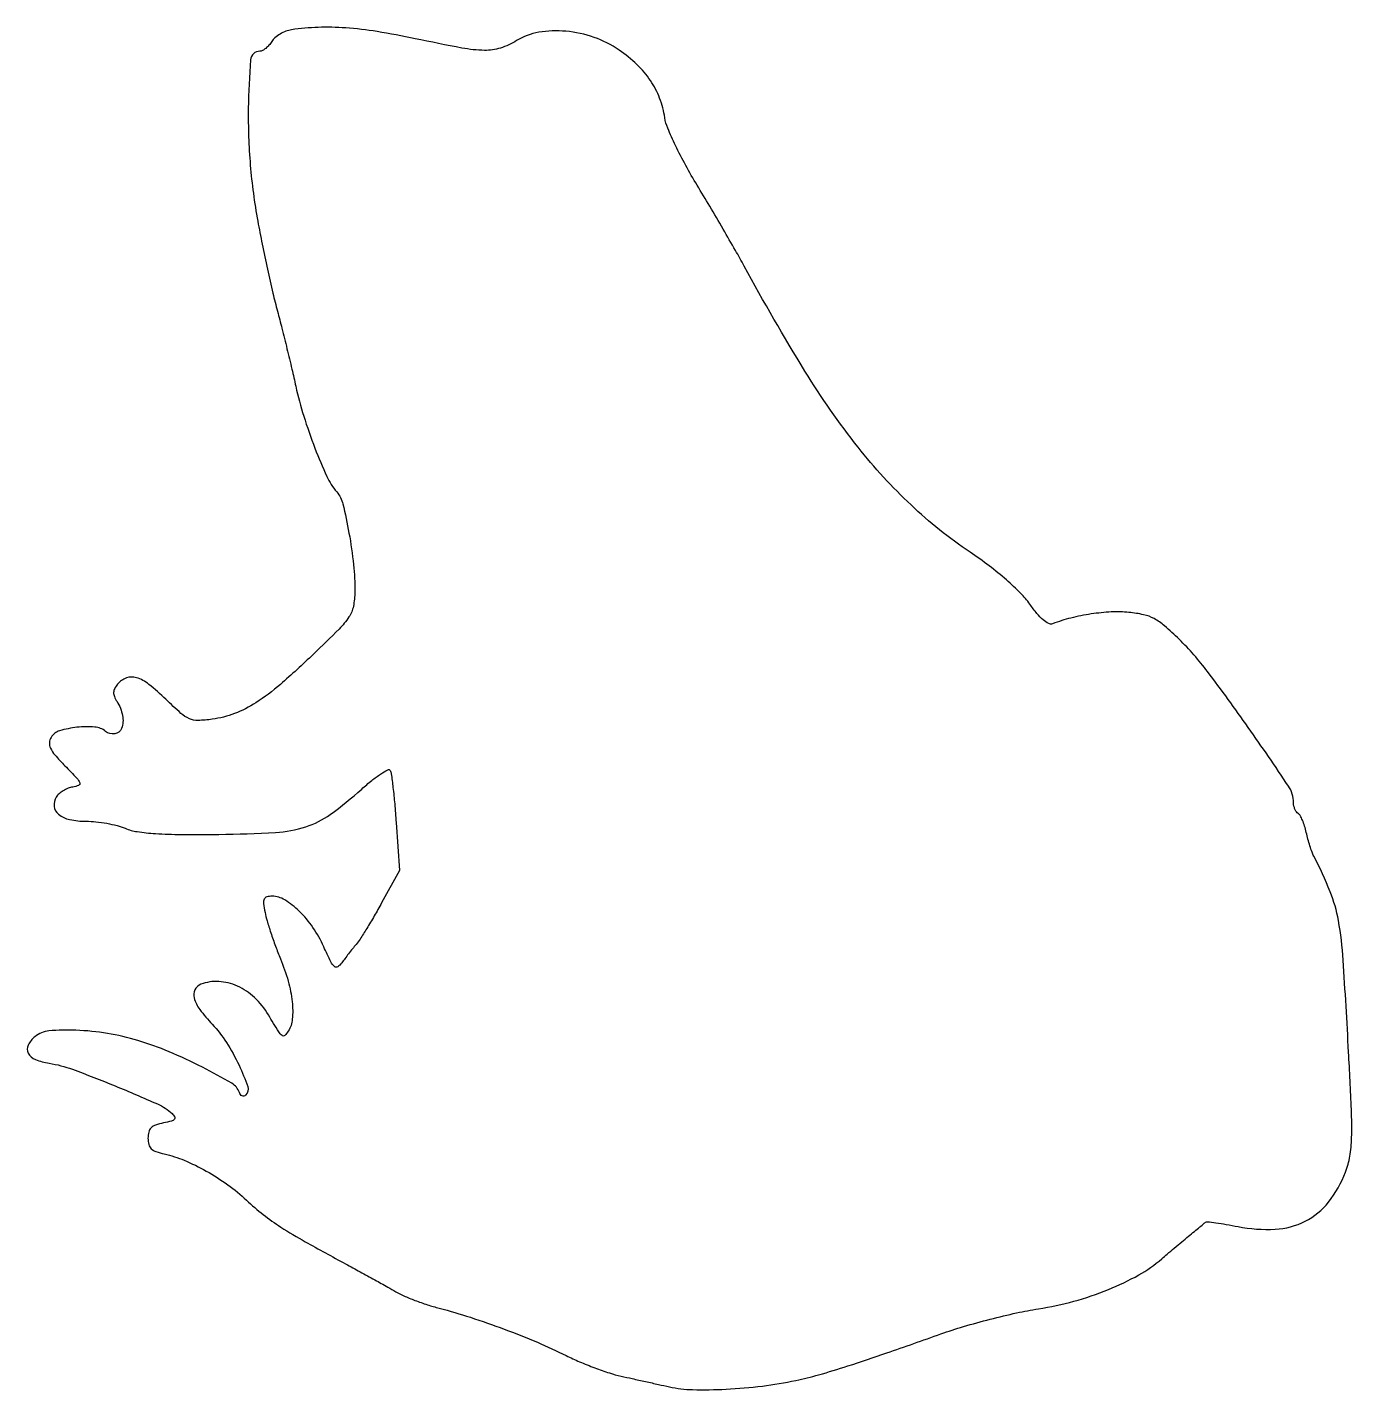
# Model space of a CAD drawing. Extents: x 0 to 265, y 0 to 273.
import ezdxf

# ---------------------------------------------------------------- set-up
doc = ezdxf.new("R2010")
doc.units = 0

msp = doc.modelspace()

# ---------------------------------------------------------------- linework, layer by layer
msp.add_lwpolyline([(52.714876, 272.280356, 0.053563), (51.560146, 271.977262, 0.042157), (50.393789, 271.416753, 0.043462), (49.388272, 270.700251, 0.076792), (48.724329, 269.930188, -0.038589), (48.179716, 269.191629, -0.041848), (47.54147, 268.566993, -0.045886), (46.907962, 268.134268, -0.127575), (46.390296, 268, 0.39066), (44.514512, 266.27046, 0.016996), (44.057086, 256.564585, 0.02408), (44.455323, 245.205911, 0.024473), (45.944676, 234, 0.004931), (46.827685, 229.431576, 0.003616), (47.893698, 224.38125, 0.003654), (48.972517, 219.614316, 0.008097), (49.880269, 216, -0.003599), (50.770559, 212.585517, -0.002131), (51.785961, 208.5, -0.002132), (52.76458, 204.414, -0.003663), (53.540531, 201, 0.021674), (55.135078, 194.993966, 0.016755), (57.370472, 188.600539, 0.015865), (59.766232, 182.959019, 0.066439), (61.738813, 179.854234, -0.11607), (62.953559, 177.448406, -0.014231), (64.179595, 171.63952, -0.01795), (65.094765, 165.312702, -0.029469), (65.358828, 159.909767, -0.047107), (65.05236, 156.980112, -0.09709), (64.17567, 154.859082, -0.049728), (62.201713, 152.442353, -0.005428), (57.070254, 147.409767, -0.012042), (50.461307, 141.36633, -0.036239), (45.578417, 137.698803, -0.051585), (41.309252, 135.537305, -0.057409), (36.837933, 134.391265, -0.028198), (34.007474, 134.164814, -0.107955), (32.281449, 134.499669, -0.079952), (30.591632, 135.573905, -0.011329), (27.564433, 138.385487, 0.02433), (24.168408, 141.379043, 0.092449), (21.683281, 142.702883, 0.165111), (19.692554, 142.65873, 0.132932), (17.932609, 141.418799, 0.050633), (17.342514, 140.540413, 0.114309), (17.135545, 139.770876, 0.107329), (17.282519, 138.957339, 0.041443), (17.810164, 137.932368, -0.090799), (18.919042, 135.13292, -0.141323), (18.700826, 132.564096, -0.268213), (17.355993, 131.473969, -0.215707), (15.5301, 131.975019, 0.155279), (13.376598, 132.846732, 0.046538), (9.794623, 132.787703, 0.046153), (6.328187, 132.078785, 0.181207), (4.623418, 130.776093, 0.125253), (4.280897, 129.708903, 0.129684), (4.497131, 128.623055, 0.066413), (5.406727, 127.256069, 0.013435), (7.391288, 125.111331, -0.004996), (9.80661, 122.587856, -0.100198), (10.363801, 121.686717, -0.399509), (10.139692, 121.165559, -0.064524), (8.971842, 120.835239, 0.056546), (8.027071, 120.584164, 0.042748), (7.063643, 120.109037, 0.043715), (6.225233, 119.49648, 0.073292), (5.660116, 118.833823, 0.169642), (5.236775, 116.973153, 0.197459), (6.104614, 115.393134, 0.119402), (8.340429, 114.337983, 0.050859), (11.654563, 114, -0.026525), (13.589734, 113.897268, -0.018318), (15.761641, 113.585204, -0.018517), (17.833356, 113.129825, -0.035611), (19.443798, 112.58793, 0.062432), (21.838603, 111.92237, 0.020334), (25.495049, 111.534392, 0.014486), (30.654894, 111.348141, 0.004919), (38.161679, 111.368616, 0.011564), (49.501229, 111.77354, 0.062286), (55.558233, 112.895971, 0.080142), (60.43889, 115.360382, 0.026201), (66.727483, 120.444892, -0.013916), (68.731103, 122.147919, -0.023795), (70.505529, 123.439146, -0.021174), (71.932859, 124.293072, -0.397682), (72.3949, 124.170056, -0.106053), (72.634665, 123.497088, -0.003734), (72.976673, 120.741299, -0.006781), (73.314064, 117.459407, -0.004676), (73.610922, 113.73465), (74.282539, 104.180109), (70.711666, 97.683703, -0.005745), (69.230765, 95.061372, -0.006302), (67.734011, 92.554044, -0.00592), (66.402786, 90.443014, -0.031279), (65.589384, 89.343648, 0.005716), (64.900352, 88.505559, 0.003542), (64.109417, 87.506366, 0.003552), (63.342387, 86.508604, 0.006394), (62.729773, 85.678024, -0.089735), (61.921946, 84.896121, -0.342914), (61.26812, 84.942354, -0.097097), (60.55191, 85.892504, -0.006966), (59.144165, 88.895188, 0.044069), (56.972598, 92.754301, 0.049012), (54.224631, 96.026239, 0.055122), (51.345962, 98.279554, 0.139395), (48.811984, 99, 0.064983), (47.752588, 98.861731, 0.228733), (47.245205, 98.426241, 0.132421), (47.116445, 97.565328, 0.018057), (47.392585, 95.75, 0.025584), (47.793394, 94.099481, 0.008194), (48.553311, 91.692188, 0.008152), (49.488488, 89.035513, 0.009024), (50.480141, 86.5, -0.029162), (52.027847, 82.018876, -0.041758), (52.824592, 77.893435, -0.049322), (52.85485, 74.435234, -0.119084), (52.03906, 72.02896, -0.061415), (51.325512, 71.158379, -0.378635), (50.79303, 71.138337, -0.083219), (50.142591, 71.882261, -0.00272), (48.077113, 75.274244, 0.067962), (45.301518, 78.726055, 0.083234), (41.870373, 81.032163, 0.091935), (38.164639, 81.948146, 0.106747), (34.581787, 81.393011, 0.187494), (33.366161, 80.289499, 0.187287), (33.214063, 78.654079, 0.092137), (34.348909, 76.371023, 0.027619), (36.862191, 73.388851, -0.04681), (39.686188, 69.764798, -0.032422), (42.195117, 65.211032, -0.026618), (43.932075, 60.931129, -0.29656), (43.507467, 59.227706, -0.130629), (43.174869, 59.050249, -0.159036), (42.824834, 59.080107, -0.130692), (42.509542, 59.325026, -0.076996), (42.28072, 59.747126, 0.177187), (40.738808, 61.60093, 0.013177), (34.868442, 64.807196, 0.019034), (28.219756, 67.900716, 0.025941), (22, 70.139844, 0.032307), (15.890103, 71.564608, 0.031689), (9.607857, 72.202213, 0.031254), (4.200013, 72.06863, 0.152552), (1.401945, 70.918621, 0.104142), (0.049608, 69.21355, 0.243287), (0.072237, 67.631367, 0.175842), (1.493536, 66.356684, 0.057513), (4.25, 65.59961, -0.0504), (8.902917, 64.392375, -0.008651), (17.415645, 61.072221, -0.006825), (25.90661, 57.45398, -0.084412), (28.824405, 55.521828, -0.073986), (29.346694, 54.862269, -0.330785), (29.292648, 54.401834, -0.139957), (28.681308, 54.037924, -0.015358), (27.074405, 53.664881, 0.034968), (25.527501, 53.241251, 0.111941), (24.627144, 52.676565, 0.135675), (24.155221, 51.848447, 0.062147), (24, 50.604455, 0.064539), (24.162712, 49.349138, 0.136719), (24.654068, 48.509668, 0.107877), (25.59901, 47.924363, 0.03169), (27.25, 47.456244, -0.046005), (31.242899, 46.199742, -0.028861), (35.644786, 44.048768, -0.02801), (39.959194, 41.294087, -0.032869), (43.701421, 38.205759, 0.022851), (47.028183, 35.346437, 0.0234), (50.576542, 32.826636, 0.015404), (55.440869, 29.911502, 0.003929), (63.5, 25.495882, -0.001804), (66.404216, 23.920666, -0.001723), (69.341875, 22.300382, -0.001707), (71.926087, 20.851832, -0.006165), (73.557445, 19.903338, 0.031707), (75.117912, 19.099695, 0.012362), (77.364969, 18.182696, 0.01218), (79.853481, 17.306955, 0.014805), (82.225795, 16.613437, -0.014705), (88.450608, 14.795032, -0.010902), (95.219137, 12.435539, -0.010949), (101.831087, 9.801344, -0.015553), (107.57719, 7.151253, 0.015122), (110.263786, 5.909392, 0.011057), (113.315281, 4.688345, 0.011192), (116.26032, 3.65936, 0.024141), (118.57719, 3.029403, -0.000229), (120.804851, 2.536707, -0.000139), (123.443285, 1.951123, -0.000139), (126.063364, 1.368087, -0.000244), (128.229737, 0.884273, 0.050114), (132.853692, 0.326407, 0.017626), (139.544717, 0.428969, 0.017538), (146.818934, 1.053522, 0.021955), (153.5, 2.163434, 0.017444), (158.067064, 3.297608, 0.008096), (163.915163, 5.071394, 0.005863), (171.666878, 7.660961, 0.002184), (182.5, 11.474763, -0.013916), (187.019225, 12.947533, -0.008851), (192.353125, 14.420889, -0.00889), (197.64213, 15.681748, -0.016275), (202, 16.491413, 0.029478), (209.090649, 18.003407, 0.029189), (215.978277, 20.342526, 0.030911), (222.049663, 23.257037, 0.052603), (226.645812, 26.5, -0.003197), (227.736608, 27.443615, -0.001514), (229.154323, 28.646875, -0.0015), (230.645165, 29.896817, -0.002123), (231.980496, 31, 0.000055), (233.177923, 31.98095, 0.000077), (234.249731, 32.859463, 0.000046), (235.152293, 33.599623, 0.000989), (235.419223, 33.819449, -0.205195), (235.742509, 33.914561, -0.004069), (237.483046, 33.692708, -0.009001), (239.537801, 33.376028, -0.005835), (241.90248, 32.939403, 0.061831), (249.328992, 32.413075, 0.104525), (255.332487, 34.01685, 0.109953), (259.971696, 37.833016, 0.073777), (263.373376, 43.828015, 0.050508), (264.241934, 46.992171, 0.035198), (264.599367, 50.680681, 0.017252), (264.552402, 56.363225, 0.002552), (264.003175, 67.828015, 0.00295), (262.917326, 86.250598, 0.027717), (261.966349, 94.1246, 0.051641), (260.31134, 99.90612, 0.023786), (257.04671, 107.032823, -0.032139), (256.694281, 107.837383, -0.010677), (256.280251, 109.057057, -0.01058), (255.877925, 110.431613, -0.011845), (255.550219, 111.771356, 0.021794), (255.212905, 113.040446, 0.025878), (254.781804, 114.202968, 0.026059), (254.324211, 115.128977, 0.127219), (253.923063, 115.547549, -0.100554), (253.569379, 115.879699, -0.052132), (253.27115, 116.41014, -0.048839), (253.068455, 117.042014, -0.053253), (253, 117.682922, 0.148819), (251.979953, 121.03416, 0.004845), (243.946188, 132.761249, 0.009613), (235.822445, 143.913842, 0.036397), (230.125104, 150.3897, 0.015169), (227.201798, 153.092188, 0.055999), (225.135212, 154.518034, 0.068496), (223.025912, 155.300665, 0.03069), (220.098293, 155.764577, 0.03637), (216.559891, 155.846279, 0.024563), (212.54091, 155.448162, 0.024189), (208.487813, 154.642489, 0.030464), (204.839628, 153.491954, -0.214949), (204.045013, 153.537334, -0.057166), (202.968121, 154.265742, -0.041946), (201.699136, 155.55355, -0.020055), (200.28461, 157.398559, 0.042026), (198.421527, 159.619551, 0.018204), (195.603032, 162.257931, 0.016682), (192.159325, 165.057784, 0.013894), (188.323735, 167.804688, -0.040648), (176.526026, 177.246996, -0.036654), (165.962345, 188.785657, -0.029252), (155.334228, 204.00668, -0.013361), (143.192805, 225, 0.00522), (141.430082, 228.165683, 0.002132), (138.971368, 232.432472, 0.002109), (136.29073, 236.9945, 0.002694), (133.780325, 241.174372, -0.011923), (131.486288, 245.158787, -0.013055), (129.456463, 249.130675, -0.01256), (127.899362, 252.606064, -0.061561), (127.319952, 254.674372, 0.05441), (126.284347, 258.584899, 0.056676), (124.438882, 262.122571, 0.053439), (121.738598, 265.323044, 0.040159), (118.162193, 268.232417, 0.066672), (113.17393, 270.763097, 0.061267), (107.549522, 271.985229, 0.064643), (102.113054, 271.781148, 0.09704), (97.683214, 270.113232, -0.060722), (94.459138, 268.625703, -0.0827), (91.296678, 268.160813, -0.041771), (86.768394, 268.626875, -0.005655), (77.401339, 270.5, 0.012143), (69.80099, 271.917547, 0.022032), (63.521805, 272.64954, 0.025958), (57.993095, 272.760624, 0.029471)], format="xyb", close=True)

doc.saveas('drawing.dxf')
